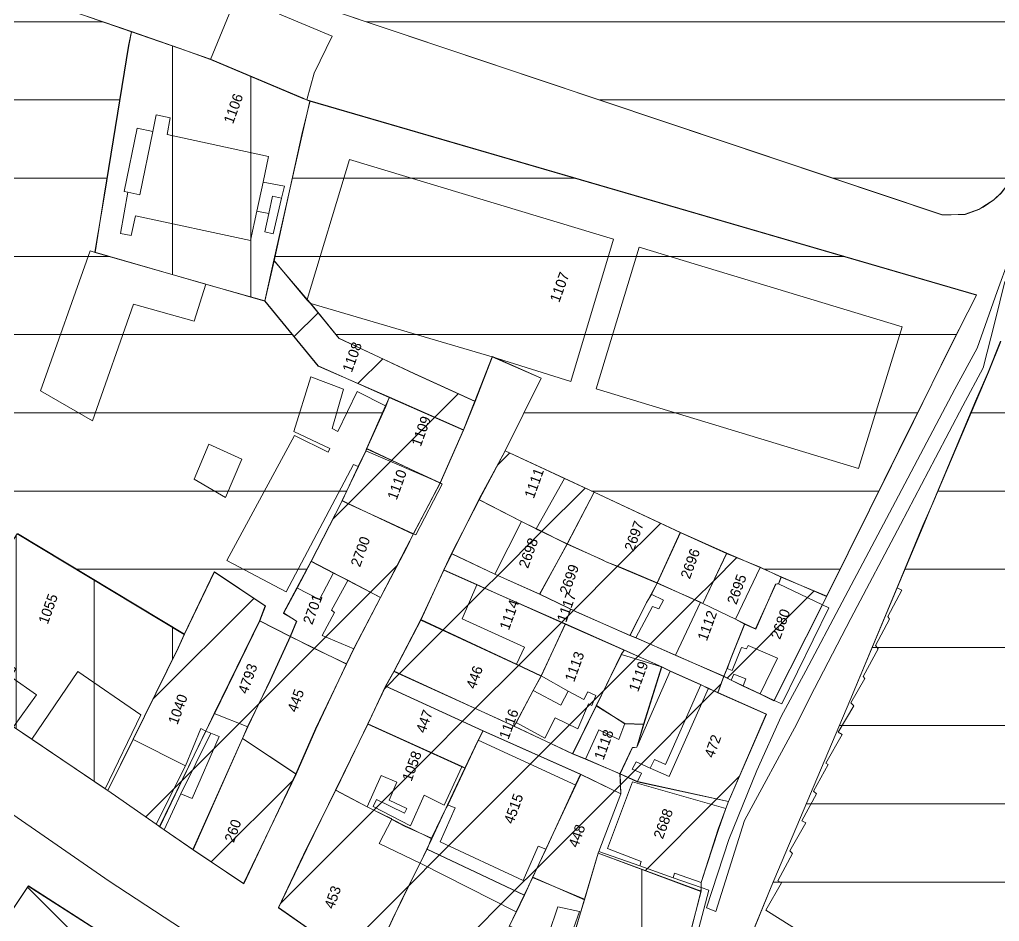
# Model space of a CAD drawing. Header units: metres. Extents: x -334141 to -333355, y -28147 to -27441.
# Drawn here: x -334022.3 to -333902.9, y -27932.1 to -27822.3 of the extents above; entities that cross this region are included whole.
import ezdxf

# ---------------------------------------------------------------- set-up
doc = ezdxf.new("R2010")
doc.units = ezdxf.units.M
for name, color, linetype, lineweight, true_color in [('EB-04-GRAIN-285-886', 7, 'CONTINUOUS', 18, 0xded5c8), ('EB-04-GRAIN-886-2329', 7, 'CONTINUOUS', 18, 0xc8bcac), ('EB-04-GRAIN-OVER-2329', 7, 'CONTINUOUS', 18, 0x9a856d), ('EB-04-GRAIN-UNDER-285', 7, 'CONTINUOUS', 18, 0xeee9e1), ('EB-BASE-DIVIDING', 7, 'CONTINUOUS', 18, 0xc8bcac), ('EB-BASE-EASEMENTS', 7, 'CONTINUOUS', 18, 0x71806b), ('EB-BASE-PARCEL-NUMBERS', 7, 'CONTINUOUS', 9, 0x8a8d90), ('EB-BASE-PARCELS', 7, 'CONTINUOUS', 18, 0x8a8d90), ('EB-BASE-SHEETS', 7, 'CONTINUOUS', 9, 0xded8cf), ('EB-BASE-STRUCTURES', 7, 'CONTINUOUS', 18, 0x4e504d)]:
    doc.layers.add(name, color=color, linetype=linetype, lineweight=lineweight, true_color=true_color)
doc.styles.add('OD-INTER', font='Inter.ttf')

msp = doc.modelspace()

# ---------------------------------------------------------------- hatches: boundary and pattern name
at = {"layer": 'EB-04-GRAIN-285-886', "transparency": 33554630}
h = msp.add_hatch(dxfattribs=at)
h.set_pattern_fill('ANSI31', color=256, scale=3, angle=45)
h.paths.add_polyline_path([(-333991.28, -27851.56), (-333992.39, -27856.52), (-333999.63, -27854.49), (-334013.1, -27850.57), (-334011.93, -27843.62), (-334008.97, -27825.41), (-334008.63, -27823.75), (-334002.87, -27825.73), (-333999.03, -27827.09), (-333987.72, -27831.82), (-333987.26, -27832.06), (-333986.9, -27832.18), (-333987.77, -27835.92), (-333991.28, -27851.56)])
h = msp.add_hatch(dxfattribs=at)
h.set_pattern_fill('ANSI31', color=256, scale=3, angle=45)
h.paths.add_polyline_path([(-334002.95, -27898.77), (-334008.44, -27909.9), (-334011.53, -27916.12), (-334011.89, -27915.89), (-334020.75, -27909.91), (-334023.01, -27908.39), (-334033.04, -27901.49), (-334033.32, -27901.37), (-334031.16, -27898.11), (-334022.55, -27884.87), (-334002.24, -27897.13), (-334002.95, -27898.77)])
h = msp.add_hatch(dxfattribs=at)
h.set_pattern_fill('ANSI31', color=256, scale=3, angle=45)
h.paths.add_polyline_path([(-333963.45, -27949.35), (-333956.45, -27937.49), (-333955.38, -27935.87), (-333953.48, -27929.38), (-333951.8, -27923.78), (-333939.29, -27928.44), (-333941.01, -27935.26), (-333943.88, -27945.71), (-333944.83, -27949.12), (-333945.67, -27951.86), (-333945.77, -27952.19), (-333947.49, -27956.35), (-333948.81, -27959.52), (-333952.43, -27957.17), (-333963, -27949.7), (-333963.45, -27949.35)])
at = {"layer": 'EB-04-GRAIN-886-2329', "transparency": 33554630}
h = msp.add_hatch(dxfattribs=at)
h.set_pattern_fill('ANSI31', color=256, scale=3, angle=90)
h.paths.add_polyline_path([(-334037.63, -27952.61), (-334027.65, -27937.53), (-334023.84, -27931.78), (-334021.19, -27927.77), (-333994.31, -27945.04), (-333997.83, -27950.24), (-334000.17, -27948.61), (-334013.47, -27968.56), (-334037.63, -27952.61)])
at = {"layer": 'EB-04-GRAIN-OVER-2329', "transparency": 33554630}
h = msp.add_hatch(dxfattribs=at)
h.set_pattern_fill('ANSI31', color=256, scale=3, angle=135)
h.paths.add_polyline_path([(-333985.11, -27820.81), (-333984.38, -27818.62), (-333978.61, -27802.06), (-333975.31, -27792.52), (-333954.27, -27799.59), (-333933.32, -27806.65), (-333923.3, -27777.15), (-333883.5, -27790.65), (-333886.5, -27799.43), (-333886.7, -27799.97), (-333887.11, -27801.07), (-333885.09, -27801.58), (-333901.7, -27842.07), (-333902.67, -27843.37), (-333903.63, -27844.22), (-333904.96, -27845.07), (-333905.43, -27845.38), (-333907.12, -27845.99), (-333908.79, -27846.04), (-333909.99, -27846), (-333985.11, -27820.81)])
h = msp.add_hatch(dxfattribs=at)
h.set_pattern_fill('ANSI31', color=256, scale=3, angle=135)
h.paths.add_polyline_path([(-333993.02, -27895.46), (-333992.31, -27893.71), (-333998.55, -27889.49), (-334002.24, -27897.13), (-334022.55, -27884.87), (-334029.17, -27880.86), (-334022.56, -27869.44), (-334037.34, -27860.59), (-334046.31, -27855.17), (-334046.6, -27855.6), (-334063.33, -27849.46), (-334075.67, -27845.03), (-334079.15, -27843.8), (-334087.67, -27844.05), (-334092.01, -27825.25), (-334091.4, -27818.5), (-334091.24, -27816.73), (-334090.51, -27806.32), (-334088.88, -27796.94), (-334088.41, -27794.18), (-334075.8, -27798.85), (-334058.43, -27805.01), (-334045.35, -27809.58), (-334034.6, -27814.62), (-334032.87, -27815.46), (-334024.55, -27818.2), (-334008.63, -27823.75), (-334008.97, -27825.41), (-334011.93, -27843.62), (-334013.1, -27850.57), (-333999.63, -27854.49), (-333992.39, -27856.52), (-333985.91, -27864.41), (-333977.25, -27868.27), (-333977.66, -27869.36), (-333979.97, -27874.5), (-333980.07, -27874.72), (-333980.97, -27876.68), (-333982.97, -27880.83), (-333983.77, -27882.47), (-333986.75, -27888.25), (-333988.43, -27891.41), (-333990.12, -27894.57), (-333988.49, -27895.51), (-333989.29, -27897.37), (-333993.02, -27895.46)])
h = msp.add_hatch(dxfattribs=at)
h.set_pattern_fill('ANSI31', color=256, scale=3, angle=135)
h.paths.add_polyline_path([(-333952.29, -27879.81), (-333955.93, -27878.12), (-333963.13, -27874.76), (-333958.74, -27865.92), (-333964.66, -27863.27), (-333966.8, -27868.75), (-333974.18, -27865.38), (-333983.38, -27861.06), (-333986.84, -27856.83), (-333987.29, -27856.37), (-333991.28, -27851.56), (-333987.77, -27835.92), (-333986.9, -27832.18), (-333905.71, -27855.81), (-333908.89, -27862.02), (-333913.38, -27871.19), (-333918.76, -27881.99), (-333923.94, -27892.46), (-333929.51, -27890.16), (-333932.06, -27888.96), (-333936.16, -27887.26), (-333941.81, -27884.73), (-333952.29, -27879.81)])
h = msp.add_hatch(dxfattribs=at)
h.set_pattern_fill('ANSI31', color=256, scale=3, angle=135)
h.paths.add_polyline_path([(-333863.11, -27973.54), (-333866.04, -27977.88), (-333866.59, -27977.63), (-333868.85, -27976.22), (-333869.12, -27975.99), (-333881.26, -27968.35), (-333881.53, -27968.23), (-333885.06, -27965.88), (-333896.01, -27958.83), (-333903.08, -27954.37), (-333915.75, -27946.37), (-333932.96, -27935.55), (-333933.23, -27935.32), (-333933.69, -27935.08), (-333930.75, -27927.86), (-333921.15, -27905.22), (-333915.39, -27891.43), (-333912.25, -27883.88), (-333911.04, -27881.15), (-333905.79, -27868.79), (-333904.28, -27865.18), (-333902.76, -27861.46), (-333886.71, -27868.47), (-333865.47, -27877.76), (-333875.94, -27899.15), (-333860.08, -27906.15), (-333850.33, -27910.49), (-333827.54, -27920.62), (-333831.06, -27925.83), (-333847.38, -27950.12), (-333850.7, -27954.99), (-333863.11, -27973.54)])
at = {"layer": 'EB-04-GRAIN-UNDER-285', "transparency": 33554630}
h = msp.add_hatch(dxfattribs=at)
h.set_pattern_fill('ANSI31', color=256, scale=3)
h.paths.add_polyline_path([(-333966.8, -27868.75), (-333968.22, -27872.25), (-333977.25, -27868.27), (-333985.91, -27864.41), (-333992.39, -27856.52), (-333991.28, -27851.56), (-333987.29, -27856.37), (-333986.84, -27856.83), (-333983.38, -27861.06), (-333974.18, -27865.38), (-333966.8, -27868.75)])
h = msp.add_hatch(dxfattribs=at)
h.set_pattern_fill('ANSI31', color=256, scale=3)
h.paths.add_polyline_path([(-333979.97, -27874.5), (-333977.66, -27869.36), (-333977.25, -27868.27), (-333968.22, -27872.25), (-333971.04, -27878.7), (-333979.97, -27874.5)])
h = msp.add_hatch(dxfattribs=at)
h.set_pattern_fill('ANSI31', color=256, scale=3)
h.paths.add_polyline_path([(-333980.97, -27876.68), (-333980.07, -27874.72), (-333979.97, -27874.5), (-333971.04, -27878.7), (-333974.32, -27884.91), (-333977.69, -27883.35), (-333982.24, -27881.19), (-333982.97, -27880.83), (-333980.97, -27876.68)])
h = msp.add_hatch(dxfattribs=at)
h.set_pattern_fill('ANSI31', color=256, scale=3)
h.paths.add_polyline_path([(-333955.93, -27878.12), (-333952.29, -27879.81), (-333955.57, -27886.13), (-333959.11, -27884.34), (-333959.39, -27884.22), (-333961.12, -27883.38), (-333966.3, -27880.75), (-333963.13, -27874.76), (-333955.93, -27878.12)])
h = msp.add_hatch(dxfattribs=at)
h.set_pattern_fill('ANSI31', color=256, scale=3)
h.paths.add_polyline_path([(-333944.62, -27890.84), (-333948.91, -27889.03), (-333950.83, -27888.29), (-333951.28, -27888.06), (-333955.57, -27886.13), (-333952.29, -27879.81), (-333941.81, -27884.73), (-333944.62, -27890.84)])
h = msp.add_hatch(dxfattribs=at)
h.set_pattern_fill('ANSI31', color=256, scale=3)
h.paths.add_polyline_path([(-333978.29, -27892.65), (-333982.29, -27890.51), (-333984.02, -27889.67), (-333986.75, -27888.25), (-333983.77, -27882.47), (-333982.97, -27880.83), (-333982.24, -27881.19), (-333977.69, -27883.35), (-333974.32, -27884.91), (-333975.12, -27886.55), (-333978.29, -27892.65)])
h = msp.add_hatch(dxfattribs=at)
h.set_pattern_fill('ANSI31', color=256, scale=3)
h.paths.add_polyline_path([(-333959.11, -27884.34), (-333955.57, -27886.13), (-333958.93, -27892.23), (-333964.4, -27889.81), (-333969.68, -27887.29), (-333966.3, -27880.75), (-333961.12, -27883.38), (-333959.39, -27884.22), (-333959.11, -27884.34)])
h = msp.add_hatch(dxfattribs=at)
h.set_pattern_fill('ANSI31', color=256, scale=3)
h.paths.add_polyline_path([(-333944.62, -27890.84), (-333941.81, -27884.73), (-333936.16, -27887.26), (-333939.07, -27893.37), (-333939.34, -27893.25), (-333944.62, -27890.84)])
h = msp.add_hatch(dxfattribs=at)
h.set_pattern_fill('ANSI31', color=256, scale=3)
h.paths.add_polyline_path([(-333944.62, -27890.84), (-333945.32, -27892.26), (-333945.91, -27893.24), (-333947.91, -27897.28), (-333954.47, -27894.38), (-333958.93, -27892.23), (-333955.57, -27886.13), (-333951.28, -27888.06), (-333950.83, -27888.29), (-333948.91, -27889.03), (-333944.62, -27890.84)])
h = msp.add_hatch(dxfattribs=at)
h.set_pattern_fill('ANSI31', color=256, scale=3)
h.paths.add_polyline_path([(-333981.57, -27898.86), (-333982.47, -27900.72), (-333986.47, -27898.8), (-333989.29, -27897.37), (-333988.49, -27895.51), (-333990.12, -27894.57), (-333988.43, -27891.41), (-333986.75, -27888.25), (-333984.02, -27889.67), (-333982.29, -27890.51), (-333978.29, -27892.65), (-333981.57, -27898.86)])
h = msp.add_hatch(dxfattribs=at)
h.set_pattern_fill('ANSI31', color=256, scale=3)
h.paths.add_polyline_path([(-333937.23, -27904.2), (-333938.41, -27903.72), (-333939.32, -27903.24), (-333943.06, -27901.56), (-333944.06, -27901.08), (-333948.62, -27899.03), (-333955.82, -27895.89), (-333964.2, -27892.15), (-333966.57, -27891.07), (-333970.58, -27889.26), (-333969.68, -27887.29), (-333964.4, -27889.81), (-333958.93, -27892.23), (-333954.47, -27894.38), (-333947.91, -27897.28), (-333947.27, -27897.52), (-333942.34, -27899.69), (-333936.51, -27902.23), (-333937.23, -27904.2)])
h = msp.add_hatch(dxfattribs=at)
h.set_pattern_fill('ANSI31', color=256, scale=3)
h.paths.add_polyline_path([(-333935.06, -27895.29), (-333939.07, -27893.37), (-333936.16, -27887.26), (-333932.06, -27888.96), (-333929.51, -27890.16), (-333929.81, -27890.92), (-333930.19, -27891.02), (-333932.6, -27896.49), (-333933.97, -27895.88), (-333935.06, -27895.29)])
h = msp.add_hatch(dxfattribs=at)
h.set_pattern_fill('ANSI31', color=256, scale=3)
h.paths.add_polyline_path([(-333955.82, -27895.89), (-333958.73, -27902.22), (-333961.73, -27900.79), (-333973.39, -27895.38), (-333970.58, -27889.26), (-333966.57, -27891.07), (-333964.2, -27892.15), (-333955.82, -27895.89)])
h = msp.add_hatch(dxfattribs=at)
h.set_pattern_fill('ANSI31', color=256, scale=3)
h.paths.add_polyline_path([(-333992.31, -27893.71), (-333993.02, -27895.46), (-333998.51, -27906.81), (-333999.6, -27908.88), (-334005.2, -27920.56), (-334005.65, -27920.22), (-334011.53, -27916.12), (-334008.44, -27909.9), (-334002.95, -27898.77), (-334002.24, -27897.13), (-333998.55, -27889.49), (-333992.31, -27893.71)])
h = msp.add_hatch(dxfattribs=at)
h.set_pattern_fill('ANSI31', color=256, scale=3)
h.paths.add_polyline_path([(-333936.51, -27902.23), (-333936.1, -27901.25), (-333936.01, -27901.14), (-333935.59, -27899.93), (-333933.97, -27895.88), (-333932.6, -27896.49), (-333930.19, -27891.02), (-333929.81, -27890.92), (-333929.51, -27890.16), (-333923.94, -27892.46), (-333924.54, -27893.55), (-333930.41, -27905.22), (-333932.05, -27904.39), (-333934.14, -27903.43), (-333935.6, -27902.71), (-333936.51, -27902.23)])
h = msp.add_hatch(dxfattribs=at)
h.set_pattern_fill('ANSI31', color=256, scale=3)
h.paths.add_polyline_path([(-333936.51, -27902.23), (-333942.34, -27899.69), (-333947.27, -27897.52), (-333947.91, -27897.28), (-333945.91, -27893.24), (-333945.32, -27892.26), (-333944.62, -27890.84), (-333939.34, -27893.25), (-333939.07, -27893.37), (-333935.06, -27895.29), (-333933.97, -27895.88), (-333935.59, -27899.93), (-333936.01, -27901.14), (-333936.1, -27901.25), (-333936.51, -27902.23)])
h = msp.add_hatch(dxfattribs=at)
h.set_pattern_fill('ANSI31', color=256, scale=3)
h.paths.add_polyline_path([(-333962.09, -27908.32), (-333976.66, -27901.59), (-333973.39, -27895.38), (-333961.73, -27900.79), (-333958.73, -27902.22), (-333959.71, -27903.97), (-333961.8, -27907.89), (-333962.09, -27908.32)])
h = msp.add_hatch(dxfattribs=at)
h.set_pattern_fill('ANSI31', color=256, scale=3)
h.paths.add_polyline_path([(-333998.51, -27906.81), (-333993.02, -27895.46), (-333989.29, -27897.37), (-333991.7, -27902.72), (-333994.5, -27908.4), (-333995.1, -27909.82), (-334001.13, -27923.37), (-334004.66, -27920.92), (-334005.2, -27920.56), (-333999.6, -27908.88), (-333998.51, -27906.81)])
h = msp.add_hatch(dxfattribs=at)
h.set_pattern_fill('ANSI31', color=256, scale=3)
h.paths.add_polyline_path([(-333954.89, -27911.68), (-333962.09, -27908.32), (-333961.8, -27907.89), (-333959.71, -27903.97), (-333958.73, -27902.22), (-333955.82, -27895.89), (-333948.62, -27899.03), (-333949, -27899.57), (-333952, -27905.79), (-333954.89, -27911.68)])
h = msp.add_hatch(dxfattribs=at)
h.set_pattern_fill('ANSI31', color=256, scale=3)
h.paths.add_polyline_path([(-333988.59, -27914.16), (-333995.1, -27909.82), (-333994.5, -27908.4), (-333991.7, -27902.72), (-333989.29, -27897.37), (-333986.47, -27898.8), (-333982.47, -27900.72), (-333986.17, -27908.69), (-333988.59, -27914.16)])
h = msp.add_hatch(dxfattribs=at)
h.set_pattern_fill('ANSI31', color=256, scale=3)
h.paths.add_polyline_path([(-333948.62, -27899.03), (-333944.06, -27901.08), (-333946.25, -27908.1), (-333948.56, -27908.02), (-333952, -27905.79), (-333949, -27899.57), (-333948.62, -27899.03)])
h = msp.add_hatch(dxfattribs=at)
h.set_pattern_fill('ANSI31', color=256, scale=3)
h.paths.add_polyline_path([(-333935.93, -27917.46), (-333947.05, -27915.07), (-333949.15, -27914.11), (-333947.65, -27910.94), (-333947.09, -27910.85), (-333946.25, -27908.1), (-333944.06, -27901.08), (-333943.06, -27901.56), (-333939.32, -27903.24), (-333938.41, -27903.72), (-333937.23, -27904.2), (-333931.3, -27906.86), (-333935.93, -27917.46)])
h = msp.add_hatch(dxfattribs=at)
h.set_pattern_fill('ANSI31', color=256, scale=3)
h.paths.add_polyline_path([(-333949.15, -27914.11), (-333949.05, -27916.55), (-333953.96, -27914.16), (-333965.81, -27908.86), (-333977.66, -27903.44), (-333976.66, -27901.59), (-333962.09, -27908.32), (-333954.89, -27911.68), (-333953.34, -27912.29), (-333949.15, -27914.11)])
h = msp.add_hatch(dxfattribs=at)
h.set_pattern_fill('ANSI31', color=256, scale=3)
h.paths.add_polyline_path([(-333977.66, -27903.44), (-333965.81, -27908.86), (-333966.41, -27910.06), (-333968.01, -27913.44), (-333968.37, -27913.21), (-333979.85, -27908.03), (-333977.66, -27903.44)])
h = msp.add_hatch(dxfattribs=at)
h.set_pattern_fill('ANSI31', color=256, scale=3)
h.paths.add_polyline_path([(-333953.34, -27912.29), (-333954.89, -27911.68), (-333952, -27905.79), (-333948.56, -27908.02), (-333946.25, -27908.1), (-333947.09, -27910.85), (-333947.65, -27910.94), (-333949.15, -27914.11), (-333953.34, -27912.29)])
h = msp.add_hatch(dxfattribs=at)
h.set_pattern_fill('ANSI31', color=256, scale=3)
h.paths.add_polyline_path([(-333970.31, -27918.24), (-333972.11, -27921.96), (-333974.75, -27920.75), (-333975.3, -27920.51), (-333976.93, -27919.68), (-333977.02, -27919.56), (-333979.21, -27918.49), (-333979.93, -27918.13), (-333981.75, -27917.17), (-333983.75, -27916.1), (-333981.95, -27912.39), (-333979.85, -27908.03), (-333968.37, -27913.21), (-333968.01, -27913.44), (-333970.11, -27917.92), (-333970.31, -27918.24)])
h = msp.add_hatch(dxfattribs=at)
h.set_pattern_fill('ANSI31', color=256, scale=3)
h.paths.add_polyline_path([(-333959.78, -27926.72), (-333960.78, -27928.9), (-333972.62, -27923.27), (-333972.11, -27921.96), (-333970.31, -27918.24), (-333970.11, -27917.92), (-333968.01, -27913.44), (-333966.41, -27910.06), (-333965.81, -27908.86), (-333953.96, -27914.16), (-333954.57, -27915.47), (-333958.18, -27923.34), (-333959.78, -27926.72)])
h = msp.add_hatch(dxfattribs=at)
h.set_pattern_fill('ANSI31', color=256, scale=3)
h.paths.add_polyline_path([(-333988.59, -27914.16), (-333994.98, -27927.47), (-334001.13, -27923.37), (-333995.1, -27909.82), (-333988.59, -27914.16)])
h = msp.add_hatch(dxfattribs=at)
h.set_pattern_fill('ANSI31', color=256, scale=3)
h.paths.add_polyline_path([(-333953.48, -27929.38), (-333959.78, -27926.72), (-333958.18, -27923.34), (-333954.57, -27915.47), (-333953.96, -27914.16), (-333949.05, -27916.55), (-333951.7, -27923.56), (-333951.8, -27923.78), (-333953.48, -27929.38)])
h = msp.add_hatch(dxfattribs=at)
h.set_pattern_fill('ANSI31', color=256, scale=3)
h.paths.add_polyline_path([(-333949.05, -27916.55), (-333949.15, -27914.11), (-333947.05, -27915.07), (-333935.93, -27917.46), (-333936.24, -27918.34), (-333937.17, -27920.86), (-333939.25, -27927.33), (-333939.27, -27928), (-333939.29, -27928.44), (-333951.8, -27923.78), (-333951.7, -27923.56), (-333949.05, -27916.55)])
h = msp.add_hatch(dxfattribs=at)
h.set_pattern_fill('ANSI31', color=256, scale=3)
h.paths.add_polyline_path([(-333972.62, -27923.27), (-333973.51, -27925.01), (-333973.61, -27925.23), (-333975.61, -27929.27), (-333976.81, -27931.78), (-333979.71, -27938.12), (-333990.74, -27930.4), (-333987.33, -27923.19), (-333983.75, -27916.1), (-333981.75, -27917.17), (-333979.93, -27918.13), (-333979.21, -27918.49), (-333977.02, -27919.56), (-333976.93, -27919.68), (-333975.3, -27920.51), (-333974.75, -27920.75), (-333972.11, -27921.96), (-333972.62, -27923.27)])
h = msp.add_hatch(dxfattribs=at)
h.set_pattern_fill('ANSI31', color=256, scale=3)
h.paths.add_polyline_path([(-333960.78, -27928.9), (-333961.78, -27930.98), (-333962.58, -27932.62), (-333964.98, -27937.75), (-333965.88, -27939.71), (-333968.69, -27945.83), (-333979.71, -27938.12), (-333976.81, -27931.78), (-333975.61, -27929.27), (-333973.61, -27925.23), (-333973.51, -27925.01), (-333972.62, -27923.27), (-333960.78, -27928.9)])
h = msp.add_hatch(dxfattribs=at)
h.set_pattern_fill('ANSI31', color=256, scale=3)
h.paths.add_polyline_path([(-333956.45, -27937.49), (-333963.45, -27949.35), (-333964.36, -27948.87), (-333968.69, -27945.83), (-333965.88, -27939.71), (-333964.98, -27937.75), (-333962.58, -27932.62), (-333961.78, -27930.98), (-333960.78, -27928.9), (-333959.78, -27926.72), (-333953.48, -27929.38), (-333955.38, -27935.87), (-333956.45, -27937.49)])

# ---------------------------------------------------------------- linework, layer by layer
at = {"layer": 'EB-04-GRAIN-285-886'}
for points in [[(-333991.28, -27851.56), (-333992.39, -27856.52), (-333999.63, -27854.49), (-334013.1, -27850.57), (-334011.93, -27843.62), (-334008.97, -27825.41), (-334008.63, -27823.75), (-334002.87, -27825.73), (-333999.03, -27827.09), (-333987.72, -27831.82), (-333987.26, -27832.06), (-333986.9, -27832.18), (-333987.77, -27835.92), (-333991.28, -27851.56)], [(-334002.95, -27898.77), (-334008.44, -27909.9), (-334011.53, -27916.12), (-334011.89, -27915.89), (-334020.75, -27909.91), (-334023.01, -27908.39), (-334033.04, -27901.49), (-334033.32, -27901.37), (-334031.16, -27898.11), (-334022.55, -27884.87), (-334002.24, -27897.13), (-334002.95, -27898.77)], [(-333963.45, -27949.35), (-333956.45, -27937.49), (-333955.38, -27935.87), (-333953.48, -27929.38), (-333951.8, -27923.78), (-333939.29, -27928.44), (-333941.01, -27935.26), (-333943.88, -27945.71), (-333944.83, -27949.12), (-333945.67, -27951.86), (-333945.77, -27952.19), (-333947.49, -27956.35), (-333948.81, -27959.52), (-333952.43, -27957.17), (-333963, -27949.7), (-333963.45, -27949.35)]]:
    msp.add_lwpolyline(points, close=True, dxfattribs=at)
at = {"layer": 'EB-04-GRAIN-886-2329'}
msp.add_lwpolyline([(-334037.63, -27952.61), (-334027.65, -27937.53), (-334023.84, -27931.78), (-334021.19, -27927.77), (-333994.31, -27945.04), (-333997.83, -27950.24), (-334000.17, -27948.61), (-334013.47, -27968.56), (-334037.63, -27952.61)], close=True, dxfattribs=at)
at = {"layer": 'EB-04-GRAIN-OVER-2329'}
for points in [[(-333985.11, -27820.81), (-333984.38, -27818.62), (-333978.61, -27802.06), (-333975.31, -27792.52), (-333954.27, -27799.59), (-333933.32, -27806.65), (-333923.3, -27777.15), (-333883.5, -27790.65), (-333886.5, -27799.43), (-333886.7, -27799.97), (-333887.11, -27801.07), (-333885.09, -27801.58), (-333901.7, -27842.07), (-333902.67, -27843.37), (-333903.63, -27844.22), (-333904.96, -27845.07), (-333905.43, -27845.38), (-333907.12, -27845.99), (-333908.79, -27846.04), (-333909.99, -27846), (-333985.11, -27820.81)], [(-333952.29, -27879.81), (-333955.93, -27878.12), (-333963.13, -27874.76), (-333958.74, -27865.92), (-333964.66, -27863.27), (-333966.8, -27868.75), (-333974.18, -27865.38), (-333983.38, -27861.06), (-333986.84, -27856.83), (-333987.29, -27856.37), (-333991.28, -27851.56), (-333987.77, -27835.92), (-333986.9, -27832.18), (-333905.71, -27855.81), (-333908.89, -27862.02), (-333913.38, -27871.19), (-333918.76, -27881.99), (-333923.94, -27892.46), (-333929.51, -27890.16), (-333932.06, -27888.96), (-333936.16, -27887.26), (-333941.81, -27884.73), (-333952.29, -27879.81)]]:
    msp.add_lwpolyline(points, close=True, dxfattribs=at)
for points in [[(-334024.55, -27818.2), (-334008.63, -27823.75), (-334008.97, -27825.41), (-334011.93, -27843.62), (-334013.1, -27850.57), (-333999.63, -27854.49), (-333992.39, -27856.52), (-333985.91, -27864.41), (-333977.25, -27868.27), (-333977.66, -27869.36), (-333979.97, -27874.5), (-333980.07, -27874.72), (-333980.97, -27876.68), (-333982.97, -27880.83), (-333983.77, -27882.47), (-333986.75, -27888.25), (-333988.43, -27891.41), (-333990.12, -27894.57), (-333988.49, -27895.51), (-333989.29, -27897.37), (-333993.02, -27895.46), (-333993.02, -27895.46), (-333992.31, -27893.71), (-333998.55, -27889.49), (-334002.24, -27897.13), (-334022.55, -27884.87)], [(-333896.01, -27958.83), (-333903.08, -27954.37), (-333915.75, -27946.37), (-333932.96, -27935.55), (-333933.23, -27935.32), (-333933.69, -27935.08), (-333930.75, -27927.86), (-333921.15, -27905.22), (-333915.39, -27891.43), (-333912.25, -27883.88), (-333911.04, -27881.15), (-333905.79, -27868.79), (-333904.28, -27865.18), (-333902.76, -27861.46)]]:
    msp.add_lwpolyline(points, dxfattribs=at)
at = {"layer": 'EB-04-GRAIN-UNDER-285'}
for points in [[(-333966.8, -27868.75), (-333968.22, -27872.25), (-333977.25, -27868.27), (-333985.91, -27864.41), (-333992.39, -27856.52), (-333991.28, -27851.56), (-333987.29, -27856.37), (-333986.84, -27856.83), (-333983.38, -27861.06), (-333974.18, -27865.38), (-333966.8, -27868.75)], [(-333979.97, -27874.5), (-333977.66, -27869.36), (-333977.25, -27868.27), (-333968.22, -27872.25), (-333971.04, -27878.7), (-333979.97, -27874.5)], [(-333980.97, -27876.68), (-333980.07, -27874.72), (-333979.97, -27874.5), (-333971.04, -27878.7), (-333974.32, -27884.91), (-333977.69, -27883.35), (-333982.24, -27881.19), (-333982.97, -27880.83), (-333980.97, -27876.68)], [(-333955.93, -27878.12), (-333952.29, -27879.81), (-333955.57, -27886.13), (-333959.11, -27884.34), (-333959.39, -27884.22), (-333961.12, -27883.38), (-333966.3, -27880.75), (-333963.13, -27874.76), (-333955.93, -27878.12)], [(-333944.62, -27890.84), (-333948.91, -27889.03), (-333950.83, -27888.29), (-333951.28, -27888.06), (-333955.57, -27886.13), (-333952.29, -27879.81), (-333941.81, -27884.73), (-333944.62, -27890.84)], [(-333978.29, -27892.65), (-333982.29, -27890.51), (-333984.02, -27889.67), (-333986.75, -27888.25), (-333983.77, -27882.47), (-333982.97, -27880.83), (-333982.24, -27881.19), (-333977.69, -27883.35), (-333974.32, -27884.91), (-333975.12, -27886.55), (-333978.29, -27892.65)], [(-333959.11, -27884.34), (-333955.57, -27886.13), (-333958.93, -27892.23), (-333964.4, -27889.81), (-333969.68, -27887.29), (-333966.3, -27880.75), (-333961.12, -27883.38), (-333959.39, -27884.22), (-333959.11, -27884.34)], [(-333944.62, -27890.84), (-333941.81, -27884.73), (-333936.16, -27887.26), (-333939.07, -27893.37), (-333939.34, -27893.25), (-333944.62, -27890.84)], [(-333944.62, -27890.84), (-333945.32, -27892.26), (-333945.91, -27893.24), (-333947.91, -27897.28), (-333954.47, -27894.38), (-333958.93, -27892.23), (-333955.57, -27886.13), (-333951.28, -27888.06), (-333950.83, -27888.29), (-333948.91, -27889.03), (-333944.62, -27890.84)], [(-333981.57, -27898.86), (-333982.47, -27900.72), (-333986.47, -27898.8), (-333989.29, -27897.37), (-333988.49, -27895.51), (-333990.12, -27894.57), (-333988.43, -27891.41), (-333986.75, -27888.25), (-333984.02, -27889.67), (-333982.29, -27890.51), (-333978.29, -27892.65), (-333981.57, -27898.86)], [(-333937.23, -27904.2), (-333938.41, -27903.72), (-333939.32, -27903.24), (-333943.06, -27901.56), (-333944.06, -27901.08), (-333948.62, -27899.03), (-333955.82, -27895.89), (-333964.2, -27892.15), (-333966.57, -27891.07), (-333970.58, -27889.26), (-333969.68, -27887.29), (-333964.4, -27889.81), (-333958.93, -27892.23), (-333954.47, -27894.38), (-333947.91, -27897.28), (-333947.27, -27897.52), (-333942.34, -27899.69), (-333936.51, -27902.23), (-333937.23, -27904.2)], [(-333935.06, -27895.29), (-333939.07, -27893.37), (-333936.16, -27887.26), (-333932.06, -27888.96), (-333929.51, -27890.16), (-333929.81, -27890.92), (-333930.19, -27891.02), (-333932.6, -27896.49), (-333933.97, -27895.88), (-333935.06, -27895.29)], [(-333955.82, -27895.89), (-333958.73, -27902.22), (-333961.73, -27900.79), (-333973.39, -27895.38), (-333970.58, -27889.26), (-333966.57, -27891.07), (-333964.2, -27892.15), (-333955.82, -27895.89)], [(-333992.31, -27893.71), (-333993.02, -27895.46), (-333998.51, -27906.81), (-333999.6, -27908.88), (-334005.2, -27920.56), (-334005.65, -27920.22), (-334011.53, -27916.12), (-334008.44, -27909.9), (-334002.95, -27898.77), (-334002.24, -27897.13), (-333998.55, -27889.49), (-333992.31, -27893.71)], [(-333936.51, -27902.23), (-333936.1, -27901.25), (-333936.01, -27901.14), (-333935.59, -27899.93), (-333933.97, -27895.88), (-333932.6, -27896.49), (-333930.19, -27891.02), (-333929.81, -27890.92), (-333929.51, -27890.16), (-333923.94, -27892.46), (-333924.54, -27893.55), (-333930.41, -27905.22), (-333932.05, -27904.39), (-333934.14, -27903.43), (-333935.6, -27902.71), (-333936.51, -27902.23)], [(-333936.51, -27902.23), (-333942.34, -27899.69), (-333947.27, -27897.52), (-333947.91, -27897.28), (-333945.91, -27893.24), (-333945.32, -27892.26), (-333944.62, -27890.84), (-333939.34, -27893.25), (-333939.07, -27893.37), (-333935.06, -27895.29), (-333933.97, -27895.88), (-333935.59, -27899.93), (-333936.01, -27901.14), (-333936.1, -27901.25), (-333936.51, -27902.23)], [(-333962.09, -27908.32), (-333976.66, -27901.59), (-333973.39, -27895.38), (-333961.73, -27900.79), (-333958.73, -27902.22), (-333959.71, -27903.97), (-333961.8, -27907.89), (-333962.09, -27908.32)], [(-333998.51, -27906.81), (-333993.02, -27895.46), (-333989.29, -27897.37), (-333991.7, -27902.72), (-333994.5, -27908.4), (-333995.1, -27909.82), (-334001.13, -27923.37), (-334004.66, -27920.92), (-334005.2, -27920.56), (-333999.6, -27908.88), (-333998.51, -27906.81)], [(-333954.89, -27911.68), (-333962.09, -27908.32), (-333961.8, -27907.89), (-333959.71, -27903.97), (-333958.73, -27902.22), (-333955.82, -27895.89), (-333948.62, -27899.03), (-333949, -27899.57), (-333952, -27905.79), (-333954.89, -27911.68)], [(-333988.59, -27914.16), (-333995.1, -27909.82), (-333994.5, -27908.4), (-333991.7, -27902.72), (-333989.29, -27897.37), (-333986.47, -27898.8), (-333982.47, -27900.72), (-333986.17, -27908.69), (-333988.59, -27914.16)], [(-333948.62, -27899.03), (-333944.06, -27901.08), (-333946.25, -27908.1), (-333948.56, -27908.02), (-333952, -27905.79), (-333949, -27899.57), (-333948.62, -27899.03)], [(-333935.93, -27917.46), (-333947.05, -27915.07), (-333949.15, -27914.11), (-333947.65, -27910.94), (-333947.09, -27910.85), (-333946.25, -27908.1), (-333944.06, -27901.08), (-333943.06, -27901.56), (-333939.32, -27903.24), (-333938.41, -27903.72), (-333937.23, -27904.2), (-333931.3, -27906.86), (-333935.93, -27917.46)], [(-333949.15, -27914.11), (-333949.05, -27916.55), (-333953.96, -27914.16), (-333965.81, -27908.86), (-333977.66, -27903.44), (-333976.66, -27901.59), (-333962.09, -27908.32), (-333954.89, -27911.68), (-333953.34, -27912.29), (-333949.15, -27914.11)], [(-333977.66, -27903.44), (-333965.81, -27908.86), (-333966.41, -27910.06), (-333968.01, -27913.44), (-333968.37, -27913.21), (-333979.85, -27908.03), (-333977.66, -27903.44)], [(-333953.34, -27912.29), (-333954.89, -27911.68), (-333952, -27905.79), (-333948.56, -27908.02), (-333946.25, -27908.1), (-333947.09, -27910.85), (-333947.65, -27910.94), (-333949.15, -27914.11), (-333953.34, -27912.29)], [(-333970.31, -27918.24), (-333972.11, -27921.96), (-333974.75, -27920.75), (-333975.3, -27920.51), (-333976.93, -27919.68), (-333977.02, -27919.56), (-333979.21, -27918.49), (-333979.93, -27918.13), (-333981.75, -27917.17), (-333983.75, -27916.1), (-333981.95, -27912.39), (-333979.85, -27908.03), (-333968.37, -27913.21), (-333968.01, -27913.44), (-333970.11, -27917.92), (-333970.31, -27918.24)], [(-333959.78, -27926.72), (-333960.78, -27928.9), (-333972.62, -27923.27), (-333972.11, -27921.96), (-333970.31, -27918.24), (-333970.11, -27917.92), (-333968.01, -27913.44), (-333966.41, -27910.06), (-333965.81, -27908.86), (-333953.96, -27914.16), (-333954.57, -27915.47), (-333958.18, -27923.34), (-333959.78, -27926.72)], [(-333988.59, -27914.16), (-333994.98, -27927.47), (-334001.13, -27923.37), (-333995.1, -27909.82), (-333988.59, -27914.16)], [(-333953.48, -27929.38), (-333959.78, -27926.72), (-333958.18, -27923.34), (-333954.57, -27915.47), (-333953.96, -27914.16), (-333949.05, -27916.55), (-333951.7, -27923.56), (-333951.8, -27923.78), (-333953.48, -27929.38)], [(-333949.05, -27916.55), (-333949.15, -27914.11), (-333947.05, -27915.07), (-333935.93, -27917.46), (-333936.24, -27918.34), (-333937.17, -27920.86), (-333939.25, -27927.33), (-333939.27, -27928), (-333939.29, -27928.44), (-333951.8, -27923.78), (-333951.7, -27923.56), (-333949.05, -27916.55)], [(-333972.62, -27923.27), (-333973.51, -27925.01), (-333973.61, -27925.23), (-333975.61, -27929.27), (-333976.81, -27931.78), (-333979.71, -27938.12), (-333990.74, -27930.4), (-333987.33, -27923.19), (-333983.75, -27916.1), (-333981.75, -27917.17), (-333979.93, -27918.13), (-333979.21, -27918.49), (-333977.02, -27919.56), (-333976.93, -27919.68), (-333975.3, -27920.51), (-333974.75, -27920.75), (-333972.11, -27921.96), (-333972.62, -27923.27)], [(-333960.78, -27928.9), (-333961.78, -27930.98), (-333962.58, -27932.62), (-333964.98, -27937.75), (-333965.88, -27939.71), (-333968.69, -27945.83), (-333979.71, -27938.12), (-333976.81, -27931.78), (-333975.61, -27929.27), (-333973.61, -27925.23), (-333973.51, -27925.01), (-333972.62, -27923.27), (-333960.78, -27928.9)], [(-333956.45, -27937.49), (-333963.45, -27949.35), (-333964.36, -27948.87), (-333968.69, -27945.83), (-333965.88, -27939.71), (-333964.98, -27937.75), (-333962.58, -27932.62), (-333961.78, -27930.98), (-333960.78, -27928.9), (-333959.78, -27926.72), (-333953.48, -27929.38), (-333955.38, -27935.87), (-333956.45, -27937.49)]]:
    msp.add_lwpolyline(points, close=True, dxfattribs=at)
at = {"layer": 'EB-BASE-DIVIDING'}
msp.add_lwpolyline([(-333902.28, -27854.15), (-333903.49, -27859.11), (-333904.9, -27864.66), (-333907.4, -27869.31), (-333910.73, -27875.63), (-333914.99, -27883.74), (-333921.03, -27895.19), (-333926.02, -27904.8), (-333927.6, -27908.01), (-333933.99, -27919.79), (-333937.49, -27930.88), (-333938.59, -27930.43), (-333935.87, -27922.12), (-333932.46, -27913.69), (-333929.5, -27907.11), (-333926.51, -27901.56), (-333922.09, -27893.2), (-333915.58, -27880.93), (-333908.37, -27867.28), (-333905.64, -27862.26), (-333903.19, -27855.35), (-333901.79, -27851.46)], dxfattribs=at)
at = {"layer": 'EB-BASE-EASEMENTS'}
for points in [[(-334006.04, -27835.89), (-334007.96, -27835.46), (-334009.54, -27843.19), (-334009.08, -27843.29)], [(-333990.35, -27844), (-333990, -27842.53), (-333992.61, -27842.05)], [(-333991.91, -27845.87), (-333993.38, -27845.57)], [(-333955.47, -27904.03), (-333958.74, -27902.17)], [(-333945.45, -27913.41), (-333943.15, -27914.42), (-333938.37, -27903.67)], [(-333998.97, -27909.15), (-334002.63, -27916.56)], [(-333999.6, -27908.91), (-334000.18, -27908.6), (-334002.05, -27913.14)]]:
    msp.add_lwpolyline(points, dxfattribs=at)
at = {"layer": 'EB-BASE-PARCELS'}
for points in [[(-334075.8, -27798.82), (-334058.47, -27804.99), (-334045.39, -27809.6), (-334034.61, -27814.63), (-334032.84, -27815.5), (-334024.57, -27818.23), (-334008.65, -27823.7)], [(-333985.12, -27820.81), (-333909.94, -27846.02), (-333908.81, -27846.05), (-333907.11, -27845.94), (-333905.39, -27845.33), (-333904.92, -27845.11), (-333903.61, -27844.19), (-333902.7, -27843.35), (-333901.7, -27842.05), (-333885.13, -27801.63), (-333887.08, -27801.05), (-333886.71, -27800)], [(-334008.65, -27823.7), (-334009, -27825.4), (-334011.96, -27843.64), (-334013.06, -27850.6)], [(-334008.65, -27823.7), (-334002.83, -27825.73), (-333999, -27827.13)], [(-333999, -27827.13), (-333987.77, -27831.86), (-333987.28, -27832.01)], [(-333991.25, -27851.62), (-333987.79, -27835.9), (-333986.87, -27832.13)], [(-333987.28, -27832.01), (-333986.87, -27832.13)], [(-333986.87, -27832.13), (-333905.72, -27855.79), (-333908.84, -27862.01), (-333913.39, -27871.14), (-333918.76, -27881.94), (-333923.98, -27892.51)], [(-334013.06, -27850.6), (-333999.6, -27854.48)], [(-333992.39, -27856.55), (-333991.25, -27851.62)], [(-333991.25, -27851.62), (-333987.25, -27856.33)], [(-333999.6, -27854.48), (-333992.39, -27856.55)], [(-333977.22, -27868.24), (-333985.9, -27864.46), (-333992.39, -27856.55)], [(-333987.25, -27856.33), (-333986.81, -27856.85)], [(-333986.81, -27856.85), (-333983.34, -27861.1), (-333974.19, -27865.34), (-333966.82, -27868.73)], [(-333902.79, -27861.4), (-333904.32, -27865.19), (-333905.83, -27868.74), (-333911.06, -27881.12), (-333912.23, -27883.93), (-333915.39, -27891.47)], [(-333966.82, -27868.73), (-333964.69, -27863.32)], [(-333964.69, -27863.32), (-333958.76, -27865.93), (-333963.13, -27874.79)], [(-333977.69, -27869.31), (-333977.22, -27868.24)], [(-333977.22, -27868.24), (-333968.2, -27872.2)], [(-333968.2, -27872.2), (-333966.82, -27868.73)], [(-333980.01, -27874.53), (-333977.69, -27869.31)], [(-333971.03, -27878.67), (-333968.2, -27872.2)], [(-333980.11, -27874.76), (-333981.01, -27876.69)], [(-333980.01, -27874.53), (-333980.11, -27874.76)], [(-333971.03, -27878.67), (-333980.01, -27874.53)], [(-333966.32, -27880.71), (-333963.13, -27874.79)], [(-333963.13, -27874.79), (-333955.89, -27878.14)], [(-333981.01, -27876.69), (-333982.96, -27880.88)], [(-333974.28, -27884.87), (-333971.03, -27878.67)], [(-333955.89, -27878.14), (-333952.27, -27879.81)], [(-333955.56, -27886.11), (-333952.27, -27879.81)], [(-333952.27, -27879.81), (-333941.78, -27884.7)], [(-333982.96, -27880.88), (-333983.77, -27882.44), (-333986.74, -27888.22)], [(-333982.96, -27880.88), (-333982.23, -27881.21), (-333977.69, -27883.3), (-333974.28, -27884.87)], [(-333966.32, -27880.71), (-333969.64, -27887.33)], [(-333961.15, -27883.39), (-333966.32, -27880.71)], [(-333959.37, -27884.26), (-333961.15, -27883.39)], [(-333955.56, -27886.11), (-333959.13, -27884.38), (-333959.37, -27884.26)], [(-334002.2, -27897.12), (-334022.51, -27884.85)], [(-333978.3, -27892.65), (-333975.13, -27886.51), (-333974.28, -27884.87)], [(-333944.62, -27890.9), (-333941.78, -27884.7)], [(-333941.78, -27884.7), (-333936.14, -27887.22)], [(-333955.56, -27886.11), (-333958.91, -27892.24)], [(-333944.62, -27890.9), (-333948.95, -27889.08), (-333950.82, -27888.29), (-333951.31, -27888.06), (-333955.56, -27886.11)], [(-333986.74, -27888.22), (-333988.48, -27891.46)], [(-333984.02, -27889.65), (-333986.74, -27888.22)], [(-333969.64, -27887.33), (-333970.61, -27889.3)], [(-333964.38, -27889.78), (-333969.64, -27887.33)], [(-333939.04, -27893.35), (-333936.14, -27887.22)], [(-333936.14, -27887.22), (-333932.09, -27888.97)], [(-333970.61, -27889.3), (-333973.39, -27895.33)], [(-333970.61, -27889.3), (-333966.57, -27891.1)], [(-333932.09, -27888.97), (-333929.51, -27890.12)], [(-333993.06, -27895.46), (-333992.35, -27893.67), (-333998.52, -27889.51), (-334002.2, -27897.12)], [(-333982.3, -27890.55), (-333984.02, -27889.65)], [(-333978.3, -27892.65), (-333982.3, -27890.55)], [(-333958.91, -27892.24), (-333964.38, -27889.78)], [(-333929.51, -27890.12), (-333929.84, -27890.98)], [(-333929.51, -27890.12), (-333923.98, -27892.51)], [(-333988.48, -27891.46), (-333990.11, -27894.51), (-333988.53, -27895.5)], [(-333966.57, -27891.1), (-333964.18, -27892.16)], [(-333945.35, -27892.21), (-333944.62, -27890.9)], [(-333939.35, -27893.21), (-333944.62, -27890.9)], [(-333929.84, -27890.98), (-333930.15, -27891.02), (-333932.63, -27896.46), (-333933.93, -27895.83)], [(-333915.39, -27891.47), (-333921.16, -27905.24), (-333930.72, -27927.89), (-333933.66, -27935.07)], [(-333981.55, -27898.87), (-333978.3, -27892.65)], [(-333964.18, -27892.16), (-333955.79, -27895.86)], [(-333958.91, -27892.24), (-333954.43, -27894.38), (-333947.95, -27897.25)], [(-333947.95, -27897.25), (-333945.92, -27893.29), (-333945.35, -27892.21)], [(-333923.98, -27892.51), (-333924.49, -27893.51)], [(-333939.04, -27893.35), (-333939.35, -27893.21)], [(-333935.06, -27895.29), (-333939.04, -27893.35)], [(-333924.49, -27893.51), (-333930.38, -27905.19)], [(-333973.39, -27895.33), (-333976.7, -27901.63)], [(-333961.75, -27900.77), (-333973.39, -27895.33)], [(-333933.93, -27895.83), (-333935.06, -27895.29)], [(-333998.56, -27906.76), (-333993.06, -27895.46)], [(-333989.32, -27897.37), (-333993.06, -27895.46)], [(-333988.53, -27895.5), (-333989.32, -27897.37)], [(-333958.74, -27902.17), (-333955.79, -27895.86)], [(-333955.79, -27895.86), (-333948.66, -27899.02)], [(-333933.93, -27895.83), (-333935.59, -27899.98), (-333936.04, -27901.12), (-333936.1, -27901.28)], [(-334008.44, -27909.91), (-334002.93, -27898.73), (-334002.2, -27897.12)], [(-333989.32, -27897.37), (-333991.73, -27902.69), (-333994.47, -27908.4)], [(-333989.32, -27897.37), (-333986.46, -27898.76), (-333982.46, -27900.76)], [(-333947.95, -27897.25), (-333947.23, -27897.53)], [(-333947.23, -27897.53), (-333942.38, -27899.64)], [(-333982.46, -27900.76), (-333981.55, -27898.87)], [(-333952.04, -27905.83), (-333948.97, -27899.57)], [(-333948.97, -27899.57), (-333948.66, -27899.02)], [(-333948.66, -27899.02), (-333944.09, -27901.09)], [(-333942.38, -27899.64), (-333936.49, -27902.26)], [(-333988.61, -27914.12), (-333986.21, -27908.64), (-333982.46, -27900.76)], [(-333958.74, -27902.17), (-333961.75, -27900.77)], [(-333944.09, -27901.09), (-333946.29, -27908.08)], [(-333944.09, -27901.09), (-333943.05, -27901.59)], [(-333936.1, -27901.28), (-333936.49, -27902.26)], [(-333976.7, -27901.63), (-333977.69, -27903.42)], [(-333962.05, -27908.32), (-333976.7, -27901.63)], [(-333959.7, -27903.95), (-333958.74, -27902.17)], [(-333943.05, -27901.59), (-333939.3, -27903.26)], [(-333936.49, -27902.26), (-333937.21, -27904.23)], [(-333935.6, -27902.69), (-333936.49, -27902.26)], [(-333977.69, -27903.42), (-333979.86, -27908.05)], [(-333965.85, -27908.86), (-333977.69, -27903.42)], [(-333939.3, -27903.26), (-333938.37, -27903.67)], [(-333938.37, -27903.67), (-333937.21, -27904.23)], [(-333934.13, -27903.4), (-333935.6, -27902.69)], [(-333932.09, -27904.38), (-333934.13, -27903.4)], [(-333961.8, -27907.87), (-333959.7, -27903.95)], [(-333937.21, -27904.23), (-333931.33, -27906.85), (-333935.93, -27917.47)], [(-333930.38, -27905.19), (-333932.09, -27904.38)], [(-333954.92, -27911.66), (-333952.04, -27905.83)], [(-333952.04, -27905.83), (-333948.54, -27908)], [(-333999.6, -27908.91), (-333998.56, -27906.76)], [(-334020.78, -27909.87), (-334023.01, -27908.4)], [(-333994.47, -27908.4), (-333995.1, -27909.79)], [(-333979.86, -27908.05), (-333981.97, -27912.38), (-333983.79, -27916.1)], [(-333968.4, -27913.26), (-333979.86, -27908.05)], [(-333962.05, -27908.32), (-333961.8, -27907.87)], [(-333954.92, -27911.66), (-333962.05, -27908.32)], [(-333948.54, -27908), (-333946.29, -27908.08)], [(-333946.29, -27908.08), (-333947.11, -27910.85)], [(-334005.23, -27920.54), (-333999.6, -27908.91)], [(-333966.41, -27910.01), (-333965.85, -27908.86)], [(-333965.85, -27908.86), (-333953.93, -27914.19)], [(-334011.85, -27915.92), (-334020.78, -27909.87)], [(-334011.52, -27916.14), (-334008.44, -27909.91)], [(-333995.1, -27909.79), (-334001.17, -27923.33)], [(-333995.1, -27909.79), (-333988.61, -27914.12)], [(-333968.05, -27913.41), (-333966.41, -27910.01)], [(-333947.11, -27910.85), (-333947.61, -27910.92), (-333949.11, -27914.11)], [(-333953.33, -27912.33), (-333954.92, -27911.66)], [(-333968.05, -27913.41), (-333968.4, -27913.26)], [(-333949.11, -27914.11), (-333953.33, -27912.33)], [(-333994.96, -27927.51), (-333988.61, -27914.12)], [(-333970.13, -27917.87), (-333968.05, -27913.41)], [(-333954.53, -27915.48), (-333953.93, -27914.19)], [(-333953.93, -27914.19), (-333949.03, -27916.56)], [(-333949.03, -27916.56), (-333949.11, -27914.11)], [(-333949.11, -27914.11), (-333947.03, -27915.05)], [(-333958.16, -27923.29), (-333954.53, -27915.48)], [(-333947.03, -27915.05), (-333935.93, -27917.47)], [(-334011.52, -27916.14), (-334011.85, -27915.92)], [(-334005.63, -27920.26), (-334011.52, -27916.14)], [(-333979.72, -27938.09), (-333990.72, -27930.41), (-333987.3, -27923.23), (-333983.79, -27916.1)], [(-333979.95, -27918.11), (-333981.72, -27917.21), (-333983.79, -27916.1)], [(-333949.03, -27916.56), (-333951.72, -27923.57)], [(-333972.07, -27922.01), (-333970.31, -27918.24), (-333970.13, -27917.87)], [(-333935.93, -27917.47), (-333936.24, -27918.35)], [(-333976.91, -27919.64), (-333976.99, -27919.6), (-333979.21, -27918.48), (-333979.95, -27918.11)], [(-333936.24, -27918.35), (-333937.16, -27920.9), (-333939.24, -27927.34)], [(-334005.23, -27920.54), (-334005.63, -27920.26)], [(-333972.07, -27922.01), (-333974.71, -27920.74), (-333975.25, -27920.48), (-333976.91, -27919.64)], [(-334004.66, -27920.93), (-334005.23, -27920.54)], [(-334001.17, -27923.33), (-334004.66, -27920.93)], [(-333972.65, -27923.29), (-333972.07, -27922.01)], [(-333994.96, -27927.51), (-334001.17, -27923.33)], [(-333973.49, -27925), (-333972.65, -27923.29)], [(-333960.82, -27928.89), (-333972.65, -27923.29)], [(-333959.76, -27926.71), (-333958.16, -27923.29)], [(-333951.79, -27923.76), (-333953.46, -27929.44)], [(-333951.72, -27923.57), (-333951.79, -27923.76)], [(-333951.79, -27923.76), (-333939.27, -27928.39)], [(-333979.72, -27938.09), (-333976.83, -27931.81), (-333975.57, -27929.24), (-333973.63, -27925.28), (-333973.49, -27925)], [(-333959.76, -27926.71), (-333960.82, -27928.89)], [(-333953.46, -27929.44), (-333959.76, -27926.71)], [(-333939.24, -27927.34), (-333939.26, -27927.96)], [(-334023.88, -27931.79), (-334021.21, -27927.8)], [(-334021.21, -27927.8), (-333994.31, -27944.99)], [(-333939.27, -27928.39), (-333941.05, -27935.22), (-333943.91, -27945.7), (-333944.86, -27949.16)], [(-333939.26, -27927.96), (-333939.27, -27928.39)], [(-333960.82, -27928.89), (-333961.78, -27930.93)], [(-333955.42, -27935.81), (-333953.46, -27929.44)], [(-333961.78, -27930.93), (-333962.58, -27932.64)]]:
    msp.add_lwpolyline(points, dxfattribs=at)
at = {"layer": 'EB-BASE-SHEETS'}
msp.add_lwpolyline([(-334051.2, -27899.63), (-334011.34, -27927.19), (-333934.63, -27977.41), (-333882.66, -28013.43), (-333877.31, -28017.15)], dxfattribs=at)
at = {"layer": 'EB-BASE-STRUCTURES'}
for points in [[(-333987.28, -27832.01), (-333986.37, -27828.8), (-333984.2, -27824.27), (-333990.63, -27821.58), (-333990.14, -27820.42), (-333995.32, -27818.11), (-333999, -27827.13)], [(-334006.04, -27835.89), (-334005.62, -27833.84), (-334003.91, -27834.21), (-334004.3, -27836.25), (-333991.93, -27838.94), (-333992.61, -27842.05)], [(-334009.08, -27843.29), (-334007.61, -27843.59), (-334006.04, -27835.89)], [(-333964.69, -27863.32), (-333955.14, -27866.35), (-333949.95, -27848.99), (-333982.08, -27839.31), (-333987.25, -27856.33)], [(-333992.61, -27842.05), (-333993.38, -27845.57)], [(-333993.38, -27845.57), (-333994.16, -27849.16), (-334008.15, -27846.14), (-334008.66, -27848.56), (-334009.97, -27848.29), (-334009.08, -27843.29)], [(-333991.91, -27845.87), (-333992.39, -27848.11), (-333991.4, -27848.35), (-333990.35, -27844)], [(-333990.35, -27844), (-333991.45, -27843.76), (-333991.91, -27845.87)], [(-333914.76, -27859.66), (-333946.79, -27849.97), (-333952.04, -27867.24), (-333920.08, -27876.94)], [(-334013.06, -27850.6), (-334013.68, -27850.4), (-334019.72, -27867.47), (-334013.37, -27871.14), (-334008.4, -27856.92), (-334001.01, -27859), (-333999.6, -27854.48)], [(-333986.81, -27856.85), (-333964.69, -27863.32)], [(-333920.08, -27876.94), (-333914.76, -27859.66)], [(-333977.69, -27869.31), (-333981.17, -27867.55), (-333983.51, -27872.43), (-333984.21, -27872.05), (-333982.8, -27867.28), (-333986.81, -27865.76), (-333988.86, -27872.43), (-333984.46, -27874.47), (-333984.7, -27874.95), (-333988.78, -27872.91), (-333997.03, -27888.11), (-333989.79, -27891.93), (-333981.6, -27876.45), (-333981.01, -27876.69)], [(-333999.22, -27873.95), (-334000.99, -27878.24), (-333997.18, -27880.44), (-333995.18, -27875.77)], [(-333995.18, -27875.77), (-333999.22, -27873.95)], [(-333971.03, -27878.67), (-333980.11, -27874.76)], [(-333971.03, -27878.67), (-333970.78, -27878.85), (-333974.02, -27885.02), (-333974.28, -27884.87)], [(-333955.89, -27878.14), (-333959.37, -27884.26)], [(-333961.15, -27883.39), (-333964.38, -27889.78)], [(-333935.06, -27895.29), (-333932.09, -27888.97)], [(-333988.48, -27891.46), (-333985.72, -27892.87), (-333984.02, -27889.65)], [(-333982.3, -27890.55), (-333984.26, -27894.18), (-333983.91, -27894.45), (-333985.4, -27897.28), (-333981.55, -27898.87)], [(-333961.75, -27900.77), (-333960.79, -27898.69), (-333968.38, -27895.24), (-333966.57, -27891.1)], [(-333863.14, -27973.58), (-333931.4, -27930.71), (-333929.49, -27927.39), (-333929.91, -27927.13), (-333928.12, -27923.83), (-333928.45, -27923.47), (-333926.52, -27920.09), (-333927.01, -27919.83), (-333925.19, -27916.54), (-333925.56, -27916.22), (-333923.77, -27912.99), (-333924.07, -27912.83), (-333922.1, -27909.34), (-333922.58, -27909.02), (-333920.68, -27905.83), (-333921.03, -27905.46), (-333919.32, -27902.5), (-333919.54, -27902.27), (-333917.71, -27898.88), (-333918.02, -27898.49), (-333916.32, -27895.28), (-333916.54, -27894.93), (-333914.82, -27891.75), (-333915.39, -27891.47)], [(-333929.84, -27890.98), (-333924.49, -27893.51)], [(-333945.35, -27892.21), (-333943.83, -27892.97), (-333944.41, -27894.01), (-333945.2, -27893.72), (-333947.23, -27897.53)], [(-333939.35, -27893.21), (-333942.38, -27899.64)], [(-333924.49, -27893.51), (-333923.69, -27893.9), (-333929.45, -27905.6), (-333930.38, -27905.19)], [(-334030.81, -27898.37), (-334030.16, -27897.59), (-334027.06, -27899.74), (-334026.34, -27898.76), (-334022.73, -27901.31), (-334023.32, -27902.29), (-334020.22, -27904.48), (-334023.01, -27908.4)], [(-333932.09, -27904.38), (-333929.97, -27900.01), (-333933.54, -27898.49), (-333933.74, -27898.9), (-333934.36, -27898.74), (-333935.47, -27901.53), (-333936.1, -27901.28)], [(-333944.09, -27901.09), (-333948.97, -27899.57)], [(-334020.78, -27909.87), (-334015.19, -27901.64), (-334007.48, -27906.93), (-334011.85, -27915.92)], [(-333943.05, -27901.59), (-333947.11, -27910.85)], [(-333934.13, -27903.4), (-333933.83, -27902.56), (-333935.27, -27901.98), (-333935.6, -27902.69)], [(-333945.45, -27913.41), (-333944.93, -27912.37), (-333943.61, -27912.98), (-333939.3, -27903.26)], [(-333961.8, -27907.87), (-333958.28, -27909.78), (-333957.02, -27907.28), (-333954.26, -27908.61), (-333952.99, -27905.6), (-333952.56, -27905.8), (-333952.09, -27904.56), (-333953.05, -27904.12), (-333953.54, -27905.04), (-333955.47, -27904.03)], [(-333955.47, -27904.03), (-333956.36, -27905.73), (-333959.7, -27903.95)], [(-333998.56, -27906.76), (-333994.47, -27908.4)], [(-333948.54, -27908), (-333949.29, -27909.94), (-333951.73, -27908.77), (-333953.33, -27912.33)], [(-334002.63, -27916.56), (-334001.23, -27917.12), (-333997.95, -27909.55), (-333998.97, -27909.15)], [(-333998.97, -27909.15), (-333999.6, -27908.91)], [(-334002.05, -27913.14), (-334008.44, -27909.91)], [(-333966.41, -27910.01), (-333954.53, -27915.48)], [(-334005.63, -27920.26), (-334002.05, -27913.14)], [(-333979.95, -27918.11), (-333978.21, -27914.31), (-333976.31, -27915.14), (-333977.25, -27917.31), (-333975.11, -27918.34), (-333975.39, -27918.92), (-333978.8, -27917.24), (-333979.2, -27918.1), (-333974.67, -27920.46), (-333973.01, -27916.72), (-333970.54, -27917.94), (-333968.4, -27913.26)], [(-333947.03, -27915.05), (-333946.52, -27914.02), (-333947.67, -27913.53), (-333947.18, -27912.65), (-333945.45, -27913.41)], [(-333936.24, -27918.35), (-333947.61, -27915.08), (-333950.68, -27923.19), (-333946.55, -27924.78), (-333946.72, -27925.33)], [(-334004.66, -27920.93), (-334002.63, -27916.56)], [(-333970.13, -27917.87), (-333969.2, -27918.26), (-333971.05, -27922.41), (-333960.94, -27927.12), (-333959.12, -27922.93), (-333958.16, -27923.29)], [(-333973.49, -27925), (-333978.49, -27922.6), (-333976.91, -27919.64)], [(-333946.72, -27925.33), (-333951.72, -27923.57)], [(-333973.49, -27925), (-333961.78, -27930.93)], [(-333942.65, -27926.76), (-333946.72, -27925.33)], [(-333942.65, -27926.76), (-333942.51, -27926.22), (-333939.24, -27927.34)], [(-333939.26, -27927.96), (-333942.65, -27926.76)], [(-333944.86, -27949.16), (-333944.05, -27947.51), (-333943.48, -27947.89), (-333938.34, -27928.28), (-333939.26, -27927.96)], [(-333962.58, -27932.64), (-333960.51, -27933.69), (-333960.73, -27934.43), (-333958.82, -27935.89), (-333957.8, -27933.57), (-333956.72, -27930.29), (-333954.08, -27930.86), (-333956.43, -27937.52)]]:
    msp.add_lwpolyline(points, dxfattribs=at)

# ---------------------------------------------------------------- texts
at = {"layer": 'EB-BASE-PARCEL-NUMBERS', "style": 'OD-INTER'}
for s, p in [('1106', (-333996.28, -27835.05)), ('1107', (-333956.55, -27856.79)), ('1108', (-333981.81, -27865.31)), ('1109', (-333973.41, -27874.34)), ('1110', (-333976.35, -27880.85)), ('1111', (-333959.65, -27880.67)), ('2697', (-333947.48, -27887.1)), ('2700', (-333980.81, -27889)), ('2698', (-333960.35, -27889.17)), ('2696', (-333940.64, -27890.47)), ('2699', (-333955.38, -27892.39)), ('2695', (-333934.97, -27893.59)), ('1055', (-334018.84, -27895.97)), ('2701', (-333986.62, -27896.03)), ('1114', (-333962.68, -27896.7)), ('1117', (-333955.71, -27895.77)), ('2680', (-333929.65, -27897.82)), ('1112', (-333938.57, -27898.01)), ('1113', (-333954.73, -27903)), ('4793', (-333994.54, -27904.47)), ('446', (-333966.76, -27903.87)), ('1119', (-333946.94, -27904.21)), ('1040', (-334003.04, -27908.2)), ('445', (-333988.53, -27906.71)), ('447', (-333972.87, -27909.24)), ('1116', (-333962.73, -27910)), ('1118', (-333951.16, -27912.51)), ('472', (-333937.74, -27912.26)), ('1058', (-333974.54, -27915.12)), ('4515', (-333962.16, -27920.31)), ('2688', (-333943.93, -27922.14)), ('260', (-333996.18, -27922.57)), ('448', (-333954.29, -27923.19)), ('453', (-333984.03, -27930.66))]:
    msp.add_text(s, height=1.25, rotation=69.9902, dxfattribs=at).set_placement(p)

doc.saveas('drawing.dxf')
